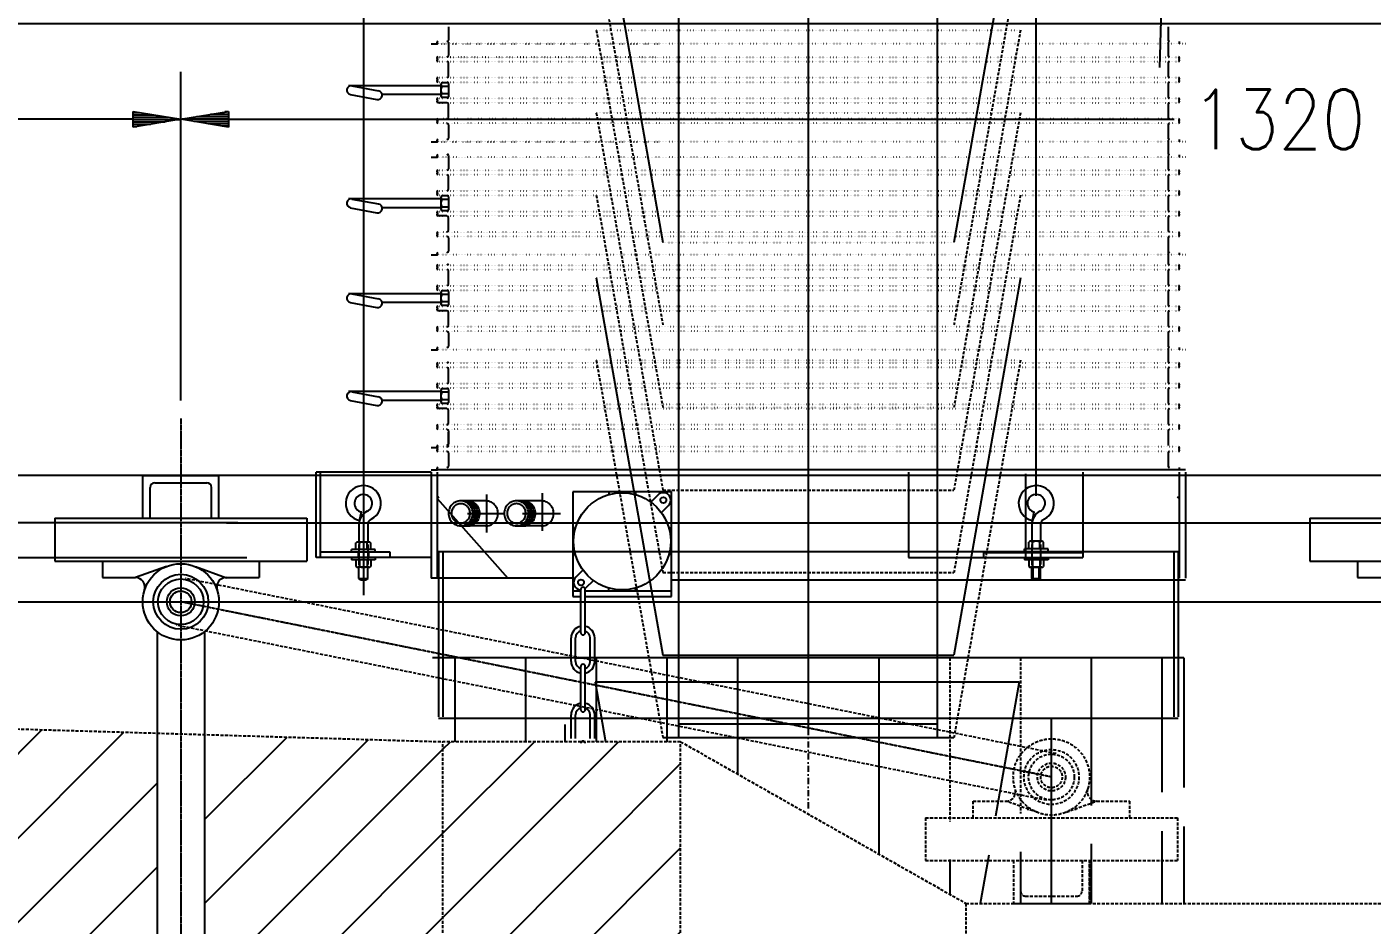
# Model space of a CAD drawing. Extents: x -326402 to 5111156, y -86404 to 1223589.
# Drawn here: x -51320 to -49905, y -33787 to -32842 of the extents above; entities that cross this region are included whole.
import ezdxf

# ---------------------------------------------------------------- set-up
doc = ezdxf.new("R2010")
doc.units = 0
doc.header["$LTSCALE"] = 0.5
doc.header["$MEASUREMENT"] = 0
doc.header["$PDMODE"] = 1
for name, pattern in [('ACAD_ISO07W100', [3, 0, -3]), ('CENTER', [2, 1.25, -0.25, 0.25, -0.25]), ('DASHDOT', [25.4, 12.7, -6.35, 0, -6.35]), ('HIDDEN', [9.525, 6.35, -3.175])]:
    doc.linetypes.add(name, pattern=pattern)
for name, color, linetype in [('27', 7, 'Continuous'), ('47', 7, 'Continuous'), ('52', 1, 'Continuous'), ('BCO', 4, 'Continuous')]:
    doc.layers.add(name, color=color, linetype=linetype)
doc.styles.add('ROMANS', font='ROMANS.shx', dxfattribs={"width": 0.85})
doc.dimstyles.new('dimescala 25', dxfattribs={"dimscale": 0, "dimtxt": 62.5, "dimasz": 50, "dimexe": 50, "dimexo": 1, "dimgap": 20, "dimtad": 0, "dimtih": 1, "dimtoh": 1, "dimdec": 0, "dimlfac": -1, "dimzin": 4, "dimdsep": 46, "dimtxsty": 'ROMANS', "dimblk": 'PRCLFILL', "dimcen": 0, "dimclrd": 1, "dimclre": 1, "dimclrt": 1, "dimadec": 4, "dimazin": 3, "dimtfac": 1, "dimtdec": 0, "dimtofl": 0, "dimtmove": 0, "dimatfit": 3, "dimldrblk": 'PRCLFILL', "dimfxl": 0, "dimtolj": 1, "dimtzin": 4, "dimarcsym": 0})
pattern_1 = [(45, (599723.583, -141279.92), (-44.194174, 44.194174), [])]

# ---------------------------------------------------------------- blocks, each defined once
blk = doc.blocks.new('VV')
at = {"layer": 'BCO', "color": 1, "linetype": 'CENTER'}
for p, q in [((-40, 59.7), (-40, -1246.8)), ((-62.5, 0), (-17.5, 0)), ((-163.5, -132.9), (143.8, -132.9)), ((-62.5, -1199.8), (-17.5, -1199.8))]:
    blk.add_line(p, q, dxfattribs=at)
at = {"layer": 'BCO', "color": 7, "linetype": 'Continuous'}
for p, q in [((-80, -45), (-80, 0)), ((0, -45), (0, 0)), ((-80, 0), (0, 0)), ((-72.3, -45), (-72.3, -12.7)), ((-67.3, -7.7), (-12.7, -7.7)), ((-62.5, 0), (-17.5, 0)), ((-7.7, -45), (-7.7, -12.7)), ((-172.5, -45), (92.5, -45)), ((-172.5, -45), (-172.5, -90)), ((92.5, -45), (92.5, -90)), ((-172.5, -90), (92.5, -90)), ((-122.5, -90), (-122.5, -107.5)), ((-55.1, -95.7), (-87.7, -107.5)), ((-24.5, -95.9), (8.2, -107.7)), ((42.5, -90), (42.5, -107.5)), ((-122.5, -107.5), (-87.7, -107.5)), ((7.7, -107.5), (42.5, -107.5)), ((-65, -164.3), (-65, -1035.5)), ((-15, -164.3), (-15, -1035.5)), ((-122.5, -1092.3), (-87.7, -1092.3)), ((-122.5, -1109.8), (-122.5, -1092.3)), ((-55.1, -1104.1), (-87.7, -1092.3)), ((-65, -1098.3), (-65, -1101.9)), ((-24.5, -1103.9), (8.2, -1092.1)), ((-15, -1098.3), (-15, -1101.9)), ((7.7, -1092.3), (42.5, -1092.3)), ((42.5, -1109.8), (42.5, -1092.3)), ((-172.5, -1109.8), (92.5, -1109.8)), ((-172.5, -1109.8), (-172.5, -1154.8)), ((92.5, -1109.8), (92.5, -1154.8)), ((-172.5, -1154.8), (92.5, -1154.8)), ((-80, -1154.8), (-80, -1199.8)), ((-72.3, -1154.8), (-72.3, -1187.1)), ((-7.7, -1154.8), (-7.7, -1187.1)), ((0, -1199.8), (0, -1154.8)), ((0, -1154.8), (0, -1199.8)), ((-80, -1199.8), (0, -1199.8)), ((-67.3, -1192.1), (-12.7, -1192.1)), ((-62.5, -1199.8), (-17.5, -1199.8))]:
    blk.add_line(p, q, dxfattribs=at)
for centre, radius in [((-40, -132.9), 40.1), ((-40, -132.9), 28.9), ((-40, -132.9), 24), ((-40, -132.9), 14.7), ((-40, -132.9), 11.3), ((-40, -1066.9), 40.1), ((-40, -1066.9), 28.9), ((-40, -1066.9), 24), ((-40, -1066.9), 14.7), ((-40, -1066.9), 11.3)]:
    blk.add_circle(centre, radius, dxfattribs=at)
for centre, radius, start, end in [((-67.3, -12.7), 5, 90, 180), ((-12.7, -12.7), 5, 0, 90), ((-87.7, -117.5), 10, 342.0983, 90), ((7.7, -117.5), 10, 90, 197.9017), ((-87.7, -1082.3), 10, 270, 17.9017), ((7.7, -1082.3), 10, 162.0983, 270), ((-67.3, -1187.1), 5, 180, 270), ((-12.8, -1187.1), 5, 270, 0)]:
    blk.add_arc(centre, radius, start, end, dxfattribs=at)
blk = doc.blocks.new('PRCLFILL')
at = {"ltscale": 20}
for p, q in [((-1, 0.167), (0, 0)), ((-1, -0.167), (-1, 0.167)), ((0, 0), (-1, -0.167))]:
    blk.add_line(p, q, dxfattribs=at)
at = {"color": 0, "ltscale": 20}
for p, q in [((-1, 0.146), (-0.873, 0.146)), ((-1, 0.096), (-0.573, 0.096)), ((-1, 0.046), (-0.273, 0.046)), ((-1, -0.004), (-0.027, -0.004)), ((-1, -0.054), (-0.327, -0.054)), ((-1, -0.104), (-0.627, -0.104)), ((-1, -0.154), (-0.927, -0.154))]:
    blk.add_line(p, q, dxfattribs=at)
blk = doc.blocks.new('*D50')
at = {"layer": 'BCO', "color": 1, "linetype": 'Continuous', "lineweight": -2}
for p, q in [((-53499.3, -33471.8), (-53499.3, -32788.8)), ((-47077.7, -33473), (-47077.7, -32788.8)), ((-53449.3, -32838.8), (-49669.2, -32838.8)), ((-47127.7, -32838.8), (-49444.5, -32838.8))]:
    blk.add_line(p, q, dxfattribs=at)
at = {"layer": 'Defpoints', "color": 0, "linetype": 'Continuous'}
for p in [(-53499.3, -32838.8), (-53499.3, -33472.8), (-47077.7, -33474)]:
    blk.add_point(p, dxfattribs=at)
at = {"layer": 'BCO', "color": 1, "linetype": 'Continuous', "lineweight": -2, "xscale": 50, "yscale": 50, "zscale": 50, "rotation": 180}
blk.add_blockref('PRCLFILL', (-53499.3, -32838.8), dxfattribs=at)
at = {"layer": 'BCO', "color": 1, "linetype": 'Continuous', "lineweight": -2, "xscale": 50, "yscale": 50, "zscale": 50}
blk.add_blockref('PRCLFILL', (-47077.7, -32838.8), dxfattribs=at)
at = {"layer": 'BCO', "color": 1, "linetype": 'Continuous', "insert": (-49556.8, -32838.8), "char_height": 62.5, "attachment_point": 5, "style": 'ROMANS'}
blk.add_mtext('\\A1;6422', dxfattribs=at)
blk = doc.blocks.new('*D52')
at = {"layer": 'BCO', "color": 1, "linetype": 'Continuous', "lineweight": -2}
for p, q in [((-51157.7, -33235.2), (-51157.7, -32889.6)), ((-49837.7, -33235.2), (-49837.7, -32889.6)), ((-51107.7, -32939.6), (-50112.9, -32939.6)), ((-49887.7, -32939.6), (-49893.3, -32939.6))]:
    blk.add_line(p, q, dxfattribs=at)
at = {"layer": 'Defpoints', "color": 0, "linetype": 'Continuous'}
for p in [(-51157.7, -32939.6), (-51157.7, -33236.2), (-49837.7, -33236.2)]:
    blk.add_point(p, dxfattribs=at)
at = {"layer": 'BCO', "color": 1, "linetype": 'Continuous', "lineweight": -2, "xscale": 50, "yscale": 50, "zscale": 50, "rotation": 180}
blk.add_blockref('PRCLFILL', (-51157.7, -32939.6), dxfattribs=at)
at = {"layer": 'BCO', "color": 1, "linetype": 'Continuous', "lineweight": -2, "xscale": 50, "yscale": 50, "zscale": 50}
blk.add_blockref('PRCLFILL', (-49837.7, -32939.6), dxfattribs=at)
at = {"layer": 'BCO', "color": 1, "linetype": 'Continuous', "insert": (-50003.1, -32939.6), "char_height": 62.5, "attachment_point": 5, "style": 'ROMANS'}
blk.add_mtext('\\A1;1320', dxfattribs=at)
blk = doc.blocks.new('*D53')
at = {"layer": 'BCO', "color": 1, "linetype": 'Continuous', "lineweight": -2}
for p, q in [((-51157.7, -32938.6), (-51157.7, -32889.6)), ((-53499.2, -32940.1), (-53499.2, -32989.6)), ((-53449.2, -32939.6), (-52434.5, -32939.6)), ((-51207.7, -32939.6), (-52222.5, -32939.6))]:
    blk.add_line(p, q, dxfattribs=at)
at = {"layer": 'Defpoints', "color": 0, "linetype": 'Continuous'}
for p in [(-53499.2, -32939.1), (-53499.2, -32939.6), (-51157.7, -32939.6)]:
    blk.add_point(p, dxfattribs=at)
at = {"layer": 'BCO', "color": 1, "linetype": 'Continuous', "lineweight": -2, "xscale": 50, "yscale": 50, "zscale": 50, "rotation": 180}
blk.add_blockref('PRCLFILL', (-53499.2, -32939.6), dxfattribs=at)
at = {"layer": 'BCO', "color": 1, "linetype": 'Continuous', "lineweight": -2, "xscale": 50, "yscale": 50, "zscale": 50}
blk.add_blockref('PRCLFILL', (-51157.7, -32939.6), dxfattribs=at)
at = {"layer": 'BCO', "color": 1, "linetype": 'Continuous', "insert": (-52328.5, -32939.6), "char_height": 62.5, "attachment_point": 5, "style": 'ROMANS'}
blk.add_mtext('\\A1;2341', dxfattribs=at)

msp = doc.modelspace()

# ---------------------------------------------------------------- hatches: boundary and pattern name
at = {"layer": 'BCO', "linetype": 'HIDDEN'}
h = msp.add_hatch(dxfattribs=at)
h.set_pattern_fill('ANSI31', color=8, scale=500, style=0)
h.set_pattern_definition(pattern_1)
h.paths.add_polyline_path([(-52867.8, -33534.3), (-52152.2, -34075.8), (-51182.7, -34104.9), (-51182.7, -33584.9)])
h = msp.add_hatch(dxfattribs=at)
h.set_pattern_fill('ANSI31', color=8, scale=500, style=0)
h.set_pattern_definition(pattern_1)
h.paths.add_polyline_path([(-50882, -33594), (-51132.7, -33586.4), (-51132.7, -34106.4), (-50882, -34114)])
h = msp.add_hatch(dxfattribs=at)
h.set_pattern_fill('ANSI31', color=8, scale=500, style=0)
h.set_pattern_definition(pattern_1)
h.paths.add_polyline_path([(-50632, -33594), (-50882, -33594), (-50882, -34114), (-50632, -34114)])

# ---------------------------------------------------------------- linework, layer by layer
at = {"layer": '27', "color": 8, "linetype": 'ACAD_ISO07W100'}
for p, q in [((-50497.7, -31260.3), (-50497.7, -33321.4)), ((-50720.7, -32845.9), (-50274.6, -32845.9)), ((-50720.7, -32932.7), (-50274.6, -32932.7)), ((-50650.7, -33069.1), (-50344.6, -33069.1)), ((-50720.7, -33106.3), (-50274.6, -33106.3)), ((-50887.1, -33114.5), (-50108.4, -33114.5)), ((-50720.7, -33193), (-50274.6, -33193)), ((-50650.7, -33242.6), (-50344.6, -33242.6))]:
    msp.add_line(p, q, dxfattribs=at)
at = {"layer": '27', "color": 8, "linetype": 'HIDDEN'}
for p, q in [((-50720.7, -32759.1), (-50650.7, -33155.8)), ((-50274.6, -32759.1), (-50344.6, -33155.8)), ((-50274.6, -32759.1), (-50344.6, -33155.8)), ((-50720.7, -32845.9), (-50650.7, -33242.6)), ((-50274.6, -32845.9), (-50344.6, -33242.6)), ((-50720.7, -32932.7), (-50650.7, -33329.4)), ((-50274.6, -32932.7), (-50344.6, -33329.4)), ((-50720.7, -33019.5), (-50650.7, -33416.2)), ((-50274.6, -33019.5), (-50344.6, -33416.2)), ((-50720.7, -33193), (-50650.7, -33589.7)), ((-50274.6, -33193), (-50344.6, -33589.7)), ((-50650.7, -33329.4), (-50344.6, -33329.4)), ((-50650.7, -33416.2), (-50344.6, -33416.2)), ((-50349, -33505.8), (-50349, -33677.7)), ((-50274.6, -33505.8), (-50274.6, -33669.4))]:
    msp.add_line(p, q, dxfattribs=at)
at = {"layer": '27', "color": 6, "linetype": 'CENTER'}
for p, q in [((-50497.7, -32948.2), (-50497.7, -33117.8)), ((-50497.7, -32948.2), (-50497.7, -33117.8)), ((-50497.7, -32954.6), (-50497.7, -33286.9)), ((-50497.7, -32993.9), (-50497.7, -33282.9))]:
    msp.add_line(p, q, dxfattribs=at)
at = {"layer": '27', "color": 6, "linetype": 'Continuous'}
for p, q in [((-50107.2, -33308.2), (-50887.1, -33308.2)), ((-50745.4, -33369.3), (-50742.7, -33369.3)), ((-50745.4, -33397.2), (-50742.7, -33397.2)), ((-50634.4, -33589.6), (-50361.7, -33589.6))]:
    msp.add_line(p, q, dxfattribs=at)
at = {"layer": '47', "color": 8, "linetype": 'Continuous'}
for p, q in [((-50497.7, -32403.3), (-50497.7, -33582.7)), ((-50258, -33335.5), (-50258, -32625.9)), ((-50720.7, -32672.4), (-50650.7, -33069.1)), ((-50274.6, -32672.4), (-50344.6, -33069.1)), ((-50127.9, -32885), (-50124.1, -32752.4)), ((-50965.7, -32788.7), (-50965.7, -33439.8)), ((-50876.2, -32842.4), (-50876.2, -32856.4)), ((-50119.3, -32842.4), (-50119.3, -32856.4)), ((-50894.4, -32860.3), (-50888.2, -32860.3)), ((-50876.2, -32858.6), (-50876.2, -32872.5)), ((-50119.3, -32858.6), (-50119.3, -32872.5)), ((-50107.2, -32860.3), (-50107.2, -32857.9)), ((-50876.2, -32894.2), (-50876.2, -32880.3)), ((-50119.3, -32880.3), (-50119.3, -32894.2)), ((-50884.2, -32904.3), (-50981.2, -32904.3)), ((-50977.7, -32904.4), (-50949.8, -32909.6)), ((-50884.2, -32903.1), (-50884.2, -32914.8)), ((-50876.5, -32901.2), (-50883.3, -32901.2)), ((-50876.2, -32905), (-50883.3, -32905)), ((-50876.2, -32902), (-50876.2, -32915.9)), ((-50119.3, -32902), (-50119.3, -32915.9)), ((-50979.4, -32913.5), (-50951.5, -32918.8)), ((-50884.2, -32913.6), (-50946, -32913.6)), ((-50877.8, -32922.1), (-50887.1, -32922.1)), ((-50876.2, -32912.8), (-50883.3, -32912.8)), ((-50876.5, -32916.7), (-50883.3, -32916.7)), ((-50876.2, -32937.6), (-50876.2, -32923.7)), ((-50119.3, -32923.7), (-50119.3, -32937.6)), ((-50876.2, -32945.4), (-50876.2, -32959.3)), ((-50119.3, -32945.4), (-50119.3, -32959.3)), ((-50894.4, -32963.2), (-50888.2, -32963.2)), ((-50119.3, -32961.4), (-50119.3, -32975.4)), ((-50107.2, -32963.2), (-50107.2, -32960.9)), ((-50876.2, -32977.6), (-50876.2, -32991.5)), ((-50119.3, -32977.6), (-50119.3, -32991.5)), ((-50107.2, -32979.3), (-50107.2, -32976.9)), ((-50894.4, -32979.3), (-50888.2, -32979.3)), ((-50876.2, -33013.2), (-50876.2, -32999.3)), ((-50119.3, -32999.3), (-50119.3, -33013.2)), ((-50876.5, -33020.1), (-50883.3, -33020.1)), ((-50876.2, -33021), (-50876.2, -33034.9)), ((-50119.3, -33021), (-50119.3, -33034.9)), ((-50884.2, -33023.3), (-50981.2, -33023.3)), ((-50979.4, -33032.5), (-50951.5, -33037.8)), ((-50977.7, -33023.4), (-50949.8, -33028.6)), ((-50884.2, -33032.6), (-50946, -33032.6)), ((-50884.2, -33022.1), (-50884.2, -33033.8)), ((-50876.2, -33024), (-50883.3, -33024)), ((-50876.2, -33031.8), (-50883.3, -33031.8)), ((-50877.8, -33041.1), (-50887.1, -33041.1)), ((-50876.5, -33035.7), (-50883.3, -33035.7)), ((-50876.2, -33056.6), (-50876.2, -33042.7)), ((-50119.3, -33042.7), (-50119.3, -33056.6)), ((-50876.2, -33064.3), (-50876.2, -33078.3)), ((-50119.3, -33064.3), (-50119.3, -33078.3)), ((-50119.3, -33077.3), (-50119.3, -33091.2)), ((-50894.4, -33082.2), (-50888.2, -33082.2)), ((-50107.2, -33082.2), (-50107.2, -33079.8)), ((-50876.2, -33112.9), (-50876.2, -33099)), ((-50119.3, -33099), (-50119.3, -33112.9)), ((-50876.5, -33119.8), (-50883.3, -33119.8)), ((-50884.2, -33123), (-50981.2, -33123)), ((-50979.4, -33132.2), (-50951.5, -33137.5)), ((-50977.7, -33123.1), (-50949.8, -33128.3)), ((-50884.2, -33132.3), (-50946, -33132.3)), ((-50884.2, -33121.8), (-50884.2, -33133.5)), ((-50876.2, -33123.7), (-50883.3, -33123.7)), ((-50876.2, -33131.5), (-50883.3, -33131.5)), ((-50876.2, -33120.7), (-50876.2, -33134.6)), ((-50119.3, -33120.7), (-50119.3, -33134.6)), ((-50877.8, -33140.8), (-50887.1, -33140.8)), ((-50876.5, -33135.4), (-50883.3, -33135.4)), ((-50876.2, -33156.3), (-50876.2, -33142.4)), ((-50119.3, -33142.4), (-50119.3, -33156.3)), ((-50876.2, -33164), (-50876.2, -33178)), ((-50119.3, -33164), (-50119.3, -33178)), ((-50894.4, -33181.9), (-50888.2, -33181.9)), ((-50119.3, -33180.2), (-50119.3, -33194.1)), ((-50107.2, -33181.9), (-50107.2, -33179.5)), ((-50876.2, -33215.8), (-50876.2, -33201.9)), ((-50119.3, -33201.9), (-50119.3, -33215.8)), ((-50884.2, -33225.9), (-50981.2, -33225.9)), ((-50977.7, -33226), (-50949.8, -33231.3)), ((-50884.2, -33224.7), (-50884.2, -33236.4)), ((-50876.5, -33222.8), (-50883.3, -33222.8)), ((-50876.2, -33226.6), (-50883.3, -33226.6)), ((-50876.2, -33223.6), (-50876.2, -33237.5)), ((-50119.3, -33223.6), (-50119.3, -33237.5)), ((-50979.4, -33235.1), (-50951.5, -33240.4)), ((-50884.2, -33235.2), (-50946, -33235.2)), ((-50877.8, -33243.7), (-50887.1, -33243.7)), ((-50876.2, -33234.5), (-50883.3, -33234.5)), ((-50876.5, -33238.3), (-50883.3, -33238.3)), ((-50876.2, -33259.2), (-50876.2, -33245.3)), ((-50119.3, -33245.3), (-50119.3, -33259.2)), ((-50876.2, -33267), (-50876.2, -33280.9)), ((-50876.2, -33282.5), (-50876.2, -33268.6)), ((-50119.3, -33267), (-50119.3, -33280.9)), ((-50119.3, -33268.6), (-50119.3, -33282.5)), ((-50894.4, -33284.8), (-50888.2, -33284.8)), ((-50876.2, -33290.3), (-50876.2, -33304.2)), ((-50119.3, -33290.3), (-50119.3, -33304.2)), ((-50894.4, -33310.5), (-51015.3, -33310.5)), ((-51015.3, -33400.4), (-51015.3, -33310.5)), ((-51010.7, -33400.4), (-51010.7, -33310.5)), ((-50894.4, -33308.1), (-50888.2, -33308.1)), ((-50894.4, -33310.5), (-50894.4, -33422.1)), ((-50888.2, -33310.5), (-50888.2, -33422.1)), ((-50101.1, -33308.1), (-50887.1, -33308.1)), ((-50392.4, -33310.5), (-50392.4, -33400.4)), ((-50269.3, -33312.5), (-50269.3, -33402.4)), ((-50209, -33310.5), (-50209, -33400.4)), ((-50107.2, -33308.1), (-50107.2, -33305.8)), ((-50107.2, -33422.1), (-50107.2, -33310.5)), ((-50101.1, -33310.5), (-50101.1, -33422.1)), ((-50777.8, -33332.5), (-50777.8, -33372.3)), ((-50641.6, -33331.3), (-50745.4, -33331.3)), ((-50745.4, -33331.3), (-50745.4, -33441.4)), ((-50707.4, -33331.3), (-50707.4, -33334.1)), ((-50679.5, -33331.3), (-50679.5, -33334.1)), ((-50641.6, -33441.4), (-50641.6, -33331.3)), ((-50888.2, -33338.4), (-50886, -33336.4)), ((-50888.2, -33338.4), (-50813.8, -33422.1)), ((-50836.3, -33340.8), (-50863.8, -33340.8)), ((-50836.3, -33334), (-50836.3, -33373.9)), ((-50777.8, -33340.8), (-50805.3, -33340.8)), ((-50655.7, -33334.5), (-50663.2, -33342)), ((-50644.7, -33345.5), (-50652.3, -33353)), ((-50107.2, -33338.4), (-50109.5, -33336.5)), ((-50969.8, -33361.4), (-50967.8, -33352.4)), ((-50856.3, -33353.9), (-50816.4, -33353.9)), ((-50798.2, -33353.9), (-50758.3, -33353.9)), ((-50262.1, -33361.4), (-50260.1, -33352.4)), ((-51097.6, -33364), (-57072.2, -33364)), ((-51109.7, -33364), (-47640.3, -33364)), ((-50970.4, -33365.6), (-50970.4, -33384.1)), ((-50961.1, -33365.6), (-50961.1, -33384.1)), ((-50836.3, -33367.1), (-50863.8, -33367.1)), ((-50777.8, -33367.1), (-50805.3, -33367.1)), ((-50641.6, -33369.3), (-50644.3, -33369.3)), ((-50262.7, -33365.6), (-50262.7, -33383.3)), ((-50253.4, -33365.6), (-50253.4, -33383.3)), ((-50973.5, -33392), (-50973.5, -33384.9)), ((-50959.9, -33384.1), (-50971.6, -33384.1)), ((-50970.4, -33386.7), (-50970.4, -33408.4)), ((-50969.6, -33392), (-50969.6, -33384.9)), ((-50961.8, -33392), (-50961.8, -33384.9)), ((-50961.1, -33386.7), (-50961.1, -33407.8)), ((-50957.9, -33392), (-50957.9, -33384.9)), ((-50894.4, -33377.2), (-50894.4, -33409.7)), ((-50888.2, -33377.2), (-50888.2, -33409.7)), ((-50265.8, -33391.2), (-50265.8, -33384.1)), ((-50252.2, -33383.3), (-50263.9, -33383.3)), ((-50262.7, -33386.7), (-50262.7, -33408.4)), ((-50261.9, -33391.2), (-50261.9, -33384.1)), ((-50254.1, -33391.2), (-50254.1, -33384.1)), ((-50253.4, -33386.7), (-50253.4, -33407.8)), ((-50250.2, -33391.2), (-50250.2, -33384.1)), ((-57075.3, -33400.3), (-51088.3, -33400.3)), ((-50894.4, -33400.4), (-51015.3, -33400.4)), ((-51010.7, -33394.2), (-50937.8, -33394.2)), ((-50953.3, -33392), (-50978.1, -33392)), ((-50978.1, -33394.2), (-50978.1, -33392)), ((-50978.1, -33400.4), (-50978.1, -33402.7)), ((-50953.3, -33402.7), (-50978.1, -33402.7)), ((-50973.5, -33402.7), (-50973.5, -33409.7)), ((-50971.1, -33394.2), (-50971.1, -33400.4)), ((-50969.6, -33402.7), (-50969.6, -33409.7)), ((-50961.8, -33402.7), (-50961.8, -33409.7)), ((-50960.3, -33394.2), (-50960.3, -33400.4)), ((-50957.9, -33402.7), (-50957.9, -33409.7)), ((-50953.3, -33394.2), (-50953.3, -33392)), ((-50953.3, -33400.4), (-50953.3, -33402.7)), ((-50937.8, -33394.2), (-50937.8, -33400.4)), ((-50108.8, -33394.2), (-50886.7, -33394.2)), ((-50886.7, -33394.2), (-50886.7, -33567.8)), ((-50882, -33394.2), (-50882, -33567.8)), ((-50641.6, -33397.2), (-50644.3, -33397.2)), ((-50392.4, -33400.4), (-50209, -33400.4)), ((-50313.3, -33393.4), (-50313.3, -33400.4)), ((-50209, -33395.4), (-50313.3, -33395.4)), ((-50245.6, -33391.2), (-50270.4, -33391.2)), ((-50270.4, -33393.4), (-50270.4, -33391.2)), ((-50270.4, -33400.4), (-50270.4, -33402.7)), ((-50245.6, -33402.7), (-50270.4, -33402.7)), ((-50265.8, -33402.7), (-50265.8, -33409.7)), ((-50261.9, -33402.7), (-50261.9, -33409.7)), ((-50254.1, -33402.7), (-50254.1, -33409.7)), ((-50250.2, -33402.7), (-50250.2, -33409.7)), ((-50245.6, -33393.4), (-50245.6, -33391.2)), ((-50245.6, -33400.4), (-50245.6, -33402.7)), ((-50113.4, -33394.2), (-50113.4, -33567.8)), ((-50108.8, -33394.2), (-50108.8, -33567.8)), ((-50959.9, -33410.6), (-50971.6, -33410.6)), ((-50970.4, -33422.3), (-50970.4, -33410.6)), ((-50961.1, -33422.3), (-50961.1, -33410.6)), ((-50742.2, -33421.1), (-50734.7, -33413.5)), ((-50252.2, -33410.6), (-50263.9, -33410.6)), ((-50262.7, -33422.3), (-50262.7, -33410.6)), ((-50261.1, -33423.9), (-50261.1, -33410.6)), ((-50254.9, -33423.9), (-50254.9, -33410.6)), ((-50253.4, -33422.3), (-50253.4, -33410.6)), ((-50970.4, -33422.3), (-50961.1, -33422.3)), ((-50968.8, -33423.9), (-50970.4, -33422.3)), ((-50968.8, -33423.9), (-50962.6, -33423.9)), ((-50961.1, -33422.3), (-50962.6, -33423.9)), ((-50745.4, -33422.1), (-50894.4, -33422.1)), ((-50731.3, -33432), (-50723.7, -33424.5)), ((-50262.7, -33422.3), (-50253.4, -33422.3)), ((-50261.1, -33423.9), (-50262.7, -33422.3)), ((-50261.1, -33423.9), (-50254.9, -33423.9)), ((-50253.4, -33422.3), (-50254.9, -33423.9)), ((-50745.4, -33435.2), (-50737, -33435.2)), ((-50745.4, -33441.4), (-50737, -33441.4)), ((-50737, -33479.4), (-50737, -33433.9)), ((-50732.3, -33479.4), (-50732.3, -33433.9)), ((-50732.3, -33435.2), (-50641.6, -33435.2)), ((-50732.3, -33441.4), (-50641.6, -33441.4)), ((-50707.4, -33435.2), (-50707.4, -33432.5)), ((-50679.5, -33435.2), (-50679.5, -33432.5)), ((-57884.8, -33447), (-48017.2, -33447)), ((-50747.2, -33509.7), (-50747.2, -33484.9)), ((-50742.6, -33509.7), (-50742.6, -33484.9)), ((-50727.1, -33509.7), (-50727.1, -33484.9)), ((-50722.4, -33509.7), (-50722.4, -33484.9)), ((-50869.6, -33505.8), (-50869.6, -33594)), ((-50795.3, -33505.8), (-50795.3, -33594)), ((-50742.6, -33505.8), (-50727.1, -33505.8)), ((-50737, -33560.3), (-50737, -33514.8)), ((-50732.3, -33560.3), (-50732.3, -33514.8)), ((-50720.9, -33505.8), (-50720.9, -33594)), ((-50646.5, -33505.8), (-50646.5, -33594)), ((-50572.1, -33505.8), (-50572.1, -33627.9)), ((-50423.4, -33505.8), (-50423.4, -33712.2)), ((-50200.2, -33505.8), (-50200.2, -33661.2)), ((-50125.8, -33505.8), (-50125.8, -33647.1)), ((-50102.6, -33505.8), (-50102.6, -33642.3)), ((-50721.9, -33531.2), (-50275.8, -33531.2)), ((-50721.9, -33531.2), (-50710.9, -33594)), ((-50275.8, -33531.2), (-50300.7, -33672.3)), ((-50108.8, -33569.7), (-50886.7, -33569.7)), ((-50747.2, -33590.6), (-50747.2, -33565.8)), ((-50742.6, -33590.6), (-50742.6, -33565.8)), ((-50727.1, -33590.6), (-50727.1, -33565.8)), ((-50722.4, -33590.6), (-50722.4, -33565.8)), ((-50753.4, -33594), (-50753.4, -33575.8)), ((-50102.6, -33683.1), (-50102.6, -33764)), ((-50125.8, -33687.9), (-50125.8, -33764)), ((-50308, -33713.4), (-50316.9, -33764)), ((-50274.6, -33709.7), (-50274.6, -33764)), ((-50200.2, -33701.4), (-50200.2, -33764)), ((-50349, -33717.9), (-50349, -33754.4))]:
    msp.add_line(p, q, dxfattribs=at)
at = {"layer": '47', "color": 8, "linetype": 'ACAD_ISO07W100'}
for p, q in [((-50888.2, -32860.3), (-50652.2, -32860.3)), ((-50101.1, -32860.3), (-50887.1, -32860.3)), ((-50887.1, -32874.1), (-50108.4, -32874.1)), ((-50654.6, -32874.1), (-50887.1, -32874.1)), ((-50887.1, -32878.7), (-50108.4, -32878.7)), ((-50887.1, -32895.8), (-50108.4, -32895.8)), ((-50887.1, -32900.4), (-50108.4, -32900.4)), ((-50887.1, -32917.5), (-50108.4, -32917.5)), ((-50887.1, -32922.1), (-50108.4, -32922.1)), ((-50108.4, -32939.2), (-50887.1, -32939.2)), ((-50108.4, -32943.8), (-50887.1, -32943.8)), ((-50888.2, -32963.2), (-50652.2, -32963.2)), ((-50101.1, -32963.2), (-50887.1, -32963.2)), ((-50101.1, -32979.3), (-50887.1, -32979.3)), ((-50887.1, -32993.1), (-50108.4, -32993.1)), ((-50887.1, -32997.7), (-50108.4, -32997.7)), ((-50887.1, -33014.8), (-50108.4, -33014.8)), ((-50887.1, -33019.4), (-50108.4, -33019.4)), ((-50887.1, -33036.5), (-50108.4, -33036.5)), ((-50887.1, -33041.1), (-50108.4, -33041.1)), ((-50108.4, -33058.2), (-50887.1, -33058.2)), ((-50108.4, -33062.8), (-50887.1, -33062.8)), ((-50101.1, -33082.2), (-50887.1, -33082.2)), ((-50887.1, -33092.8), (-50108.4, -33092.8)), ((-50887.1, -33097.4), (-50108.4, -33097.4)), ((-50887.1, -33119.1), (-50108.4, -33119.1)), ((-50887.1, -33136.2), (-50108.4, -33136.2)), ((-50887.1, -33140.8), (-50108.4, -33140.8)), ((-50108.4, -33157.8), (-50887.1, -33157.8)), ((-50108.4, -33162.5), (-50887.1, -33162.5)), ((-50101.1, -33181.9), (-50887.1, -33181.9)), ((-50887.1, -33195.7), (-50108.4, -33195.7)), ((-50887.1, -33200.3), (-50108.4, -33200.3)), ((-50887.1, -33217.4), (-50108.4, -33217.4)), ((-50887.1, -33222), (-50108.4, -33222)), ((-50887.1, -33239.1), (-50108.4, -33239.1)), ((-50887.1, -33243.7), (-50108.4, -33243.7)), ((-50108.4, -33260.8), (-50887.1, -33260.8)), ((-50108.4, -33265.4), (-50887.1, -33265.4)), ((-50108.4, -33284.1), (-50887.1, -33284.1)), ((-50108.4, -33288.7), (-50887.1, -33288.7))]:
    msp.add_line(p, q, dxfattribs=at)
at = {"layer": '47', "color": 7, "linetype": 'Continuous'}
msp.add_line((-46758.2, -33314), (-57884.8, -33314), dxfattribs=at)
at = {"layer": '47', "color": 8, "linetype": 'Continuous'}
for points in [[(-50863.4, -33367.1, 0.050795), (-50860.9, -33366.8, 0.05053), (-50858.5, -33366.1, 0.050046), (-50856.3, -33364.9, 0.049427), (-50854.4, -33363.2, 0.048775), (-50852.8, -33361.2, 0.048187), (-50851.6, -33359, 0.047746), (-50850.9, -33356.5, 0.047511), (-50850.6, -33353.9, 0.047511), (-50850.9, -33351.4, 0.047746), (-50851.6, -33348.9, 0.048187), (-50852.8, -33346.6, 0.048775), (-50854.4, -33344.6, 0.049427), (-50856.3, -33343, 0.050046), (-50858.5, -33341.8, 0.05053), (-50860.9, -33341, 0.050795), (-50863.4, -33340.8, 0.050795), (-50865.9, -33341, 0.05053), (-50868.2, -33341.8, 0.050046), (-50870.4, -33343, 0.049427), (-50872.4, -33344.6, 0.048775), (-50874, -33346.6, 0.048187), (-50875.1, -33348.9, 0.047746), (-50875.9, -33351.4, 0.047511), (-50876.1, -33353.9, 0.047511), (-50875.9, -33356.5, 0.047746), (-50875.1, -33359, 0.048187), (-50874, -33361.2, 0.048775), (-50872.4, -33363.2, 0.049427), (-50870.4, -33364.9, 0.050046), (-50868.2, -33366.1, 0.05053), (-50865.9, -33366.8, 0.050795)], [(-50804.8, -33367.1, 0.050795), (-50802.3, -33366.8, 0.05053), (-50799.9, -33366.1, 0.050046), (-50797.7, -33364.9, 0.049427), (-50795.8, -33363.2, 0.048775), (-50794.2, -33361.2, 0.048187), (-50793.1, -33359, 0.047746), (-50792.3, -33356.5, 0.047511), (-50792.1, -33353.9, 0.047511), (-50792.3, -33351.4, 0.047746), (-50793.1, -33348.9, 0.048187), (-50794.2, -33346.6, 0.048775), (-50795.8, -33344.6, 0.049427), (-50797.7, -33343, 0.050046), (-50799.9, -33341.8, 0.05053), (-50802.3, -33341, 0.050795), (-50804.8, -33340.8, 0.050795), (-50807.3, -33341, 0.05053), (-50809.7, -33341.8, 0.050046), (-50811.9, -33343, 0.049427), (-50813.8, -33344.6, 0.048775), (-50815.4, -33346.6, 0.048187), (-50816.6, -33348.9, 0.047746), (-50817.3, -33351.4, 0.047511), (-50817.5, -33353.9, 0.047511), (-50817.3, -33356.5, 0.047746), (-50816.6, -33359, 0.048187), (-50815.4, -33361.2, 0.048775), (-50813.8, -33363.2, 0.049427), (-50811.9, -33364.9, 0.050046), (-50809.7, -33366.1, 0.05053), (-50807.3, -33366.8, 0.050795)], [(-50804.7, -33364.1, 0.050795), (-50802.8, -33363.9, 0.05053), (-50800.9, -33363.4, 0.050046), (-50799.2, -33362.4, 0.049427), (-50797.7, -33361.1, 0.048775), (-50796.5, -33359.6, 0.048187), (-50795.6, -33357.8, 0.047746), (-50795, -33355.9, 0.047511), (-50794.9, -33353.9, 0.047511), (-50795, -33351.9, 0.047746), (-50795.6, -33350, 0.048187), (-50796.5, -33348.3, 0.048775), (-50797.7, -33346.7, 0.049427), (-50799.2, -33345.5, 0.050046), (-50800.9, -33344.5, 0.05053), (-50802.8, -33343.9, 0.050795), (-50804.7, -33343.7, 0.050795), (-50806.6, -33343.9, 0.05053), (-50808.5, -33344.5, 0.050046), (-50810.2, -33345.5, 0.049427), (-50811.7, -33346.7, 0.048775), (-50812.9, -33348.3, 0.048187), (-50813.8, -33350, 0.047746), (-50814.4, -33351.9, 0.047511), (-50814.6, -33353.9, 0.047511), (-50814.4, -33355.9, 0.047746), (-50813.8, -33357.8, 0.048187), (-50812.9, -33359.6, 0.048775), (-50811.7, -33361.1, 0.049427), (-50810.2, -33362.4, 0.050046), (-50808.5, -33363.4, 0.05053), (-50806.6, -33363.9, 0.050795)]]:
    msp.add_lwpolyline(points, format="xyb", close=True, dxfattribs=at)
for points in [[(-50862, -33367.1, 0.051987), (-50859.4, -33366.9, 0.051752), (-50857, -33366.2, 0.051273), (-50854.7, -33365, 0.050637), (-50852.7, -33363.4, 0.049953), (-50851, -33361.4, 0.04933), (-50849.8, -33359.1, 0.048861), (-50849, -33356.6, 0.048609), (-50848.8, -33353.9, 0.048609), (-50849, -33351.3, 0.048861), (-50849.8, -33348.8, 0.04933), (-50851, -33346.5, 0.049953), (-50852.7, -33344.5, 0.050637), (-50854.7, -33342.8, 0.051273), (-50857, -33341.6, 0.051752), (-50859.4, -33340.9, 0.051987), (-50862, -33340.8, 0.051987)], [(-50860.1, -33367.1, 0.051987), (-50857.6, -33366.9, 0.051752), (-50855.1, -33366.2, 0.051273), (-50852.8, -33365, 0.050637), (-50850.8, -33363.4, 0.049953), (-50849.2, -33361.4, 0.04933), (-50847.9, -33359.1, 0.048861), (-50847.2, -33356.6, 0.048609), (-50846.9, -33353.9, 0.048609), (-50847.2, -33351.3, 0.048861), (-50847.9, -33348.8, 0.04933), (-50849.2, -33346.5, 0.049953), (-50850.8, -33344.5, 0.050637), (-50852.8, -33342.8, 0.051273), (-50855.1, -33341.6, 0.051752), (-50857.6, -33340.9, 0.051987), (-50860.1, -33340.8, 0.051987)], [(-50858.2, -33367.1, 0.051987), (-50855.7, -33366.9, 0.051752), (-50853.2, -33366.2, 0.051273), (-50850.9, -33365, 0.050637), (-50848.9, -33363.4, 0.049953), (-50847.3, -33361.4, 0.04933), (-50846.1, -33359.1, 0.048861), (-50845.3, -33356.6, 0.048609), (-50845, -33353.9, 0.048609), (-50845.3, -33351.3, 0.048861), (-50846.1, -33348.8, 0.04933), (-50847.3, -33346.5, 0.049953), (-50848.9, -33344.5, 0.050637), (-50850.9, -33342.8, 0.051273), (-50853.2, -33341.6, 0.051752), (-50855.7, -33340.9, 0.051987), (-50858.2, -33340.8, 0.051987)], [(-50856.4, -33367.1, 0.051987), (-50853.8, -33366.9, 0.051752), (-50851.4, -33366.2, 0.051273), (-50849.1, -33365, 0.050637), (-50847.1, -33363.4, 0.049953), (-50845.4, -33361.4, 0.04933), (-50844.2, -33359.1, 0.048861), (-50843.4, -33356.6, 0.048609), (-50843.2, -33353.9, 0.048609), (-50843.4, -33351.3, 0.048861), (-50844.2, -33348.8, 0.04933), (-50845.4, -33346.5, 0.049953), (-50847.1, -33344.5, 0.050637), (-50849.1, -33342.8, 0.051273), (-50851.4, -33341.6, 0.051752), (-50853.8, -33340.9, 0.051987), (-50856.4, -33340.8, 0.051987)], [(-50837.3, -33367.1, 0.051987), (-50834.7, -33366.9, 0.051752), (-50832.2, -33366.2, 0.051273), (-50830, -33365, 0.050637), (-50828, -33363.4, 0.049953), (-50826.3, -33361.4, 0.04933), (-50825.1, -33359.1, 0.048861), (-50824.3, -33356.6, 0.048609), (-50824.1, -33353.9, 0.048609), (-50824.3, -33351.3, 0.048861), (-50825.1, -33348.8, 0.04933), (-50826.3, -33346.5, 0.049953), (-50828, -33344.5, 0.050637), (-50830, -33342.8, 0.051273), (-50832.2, -33341.6, 0.051752), (-50834.7, -33340.9, 0.051987), (-50837.3, -33340.8, 0.051987)], [(-50803.4, -33367.1, 0.051987), (-50800.9, -33366.9, 0.051752), (-50798.4, -33366.2, 0.051273), (-50796.1, -33365, 0.050637), (-50794.1, -33363.4, 0.049953), (-50792.5, -33361.4, 0.04933), (-50791.2, -33359.1, 0.048861), (-50790.5, -33356.6, 0.048609), (-50790.2, -33353.9, 0.048609), (-50790.5, -33351.3, 0.048861), (-50791.2, -33348.8, 0.04933), (-50792.5, -33346.5, 0.049953), (-50794.1, -33344.5, 0.050637), (-50796.1, -33342.8, 0.051273), (-50798.4, -33341.6, 0.051752), (-50800.9, -33340.9, 0.051987), (-50803.4, -33340.8, 0.051987)], [(-50801.5, -33367.1, 0.051987), (-50799, -33366.9, 0.051752), (-50796.5, -33366.2, 0.051273), (-50794.3, -33365, 0.050637), (-50792.2, -33363.4, 0.049953), (-50790.6, -33361.4, 0.04933), (-50789.4, -33359.1, 0.048861), (-50788.6, -33356.6, 0.048609), (-50788.4, -33353.9, 0.048609), (-50788.6, -33351.3, 0.048861), (-50789.4, -33348.8, 0.04933), (-50790.6, -33346.5, 0.049953), (-50792.2, -33344.5, 0.050637), (-50794.3, -33342.8, 0.051273), (-50796.5, -33341.6, 0.051752), (-50799, -33340.9, 0.051987), (-50801.5, -33340.8, 0.051987)], [(-50799.7, -33367.1, 0.051987), (-50797.1, -33366.9, 0.051752), (-50794.7, -33366.2, 0.051273), (-50792.4, -33365, 0.050637), (-50790.4, -33363.4, 0.049953), (-50788.7, -33361.4, 0.04933), (-50787.5, -33359.1, 0.048861), (-50786.7, -33356.6, 0.048609), (-50786.5, -33353.9, 0.048609), (-50786.7, -33351.3, 0.048861), (-50787.5, -33348.8, 0.04933), (-50788.7, -33346.5, 0.049953), (-50790.4, -33344.5, 0.050637), (-50792.4, -33342.8, 0.051273), (-50794.7, -33341.6, 0.051752), (-50797.1, -33340.9, 0.051987), (-50799.7, -33340.8, 0.051987)], [(-50797.8, -33367.1, 0.051987), (-50795.3, -33366.9, 0.051752), (-50792.8, -33366.2, 0.051273), (-50790.5, -33365, 0.050637), (-50788.5, -33363.4, 0.049953), (-50786.9, -33361.4, 0.04933), (-50785.6, -33359.1, 0.048861), (-50784.9, -33356.6, 0.048609), (-50784.6, -33353.9, 0.048609), (-50784.9, -33351.3, 0.048861), (-50785.6, -33348.8, 0.04933), (-50786.9, -33346.5, 0.049953), (-50788.5, -33344.5, 0.050637), (-50790.5, -33342.8, 0.051273), (-50792.8, -33341.6, 0.051752), (-50795.3, -33340.9, 0.051987), (-50797.8, -33340.8, 0.051987)], [(-50778.7, -33367.1, 0.051987), (-50776.2, -33366.9, 0.051752), (-50773.7, -33366.2, 0.051273), (-50771.4, -33365, 0.050637), (-50769.4, -33363.4, 0.049953), (-50767.8, -33361.4, 0.04933), (-50766.5, -33359.1, 0.048861), (-50765.8, -33356.6, 0.048609), (-50765.5, -33353.9, 0.048609), (-50765.8, -33351.3, 0.048861), (-50766.5, -33348.8, 0.04933), (-50767.8, -33346.5, 0.049953), (-50769.4, -33344.5, 0.050637), (-50771.4, -33342.8, 0.051273), (-50773.7, -33341.6, 0.051752), (-50776.2, -33340.9, 0.051987), (-50778.7, -33340.8, 0.051987)]]:
    msp.add_lwpolyline(points, format="xyb", dxfattribs=at)
for centre, radius in [((-50693.5, -33383.3), 51.1), ((-50650.2, -33340), 3.1), ((-50736.8, -33426.5), 3.1)]:
    msp.add_circle(centre, radius, dxfattribs=at)
for centre, radius, start, end in [((-50887.1, -32859.1), 1.16, 90, 270), ((-50877.8, -32856.4), 1.55, 270, 0), ((-50117.7, -32856.4), 1.55, 180, 270), ((-50887.1, -32875.2), 1.16, 90, 270), ((-50887.1, -32875.2), 1.16, 90, 270), ((-50887.1, -32877.6), 1.16, 90, 270), ((-50877.8, -32872.5), 1.55, 270, 0), ((-50877.8, -32880.3), 1.55, 0, 90), ((-50117.7, -32872.5), 1.55, 180, 270), ((-50117.7, -32880.3), 1.55, 90, 180), ((-50108.4, -32875.2), 1.16, 270, 90), ((-50108.4, -32877.6), 1.16, 270, 90), ((-50978.5, -32908.9), 4.65, 79.2882, 259.2882), ((-50887.1, -32896.9), 1.16, 90, 270), ((-50887.1, -32899.3), 1.16, 90, 270), ((-50881.5, -32903.1), 2.61, 131.9816, 228.0184), ((-50874.9, -32908.9), 9.26, 155.0583, 204.9417), ((-50877.8, -32894.2), 1.55, 270, 0), ((-50877.8, -32894.2), 1.55, 270, 0), ((-50877.8, -32902), 1.55, 0, 90), ((-50117.7, -32894.2), 1.55, 180, 270), ((-50117.7, -32902), 1.55, 90, 180), ((-50108.4, -32896.9), 1.16, 270, 90), ((-50108.4, -32899.3), 1.16, 270, 90), ((-50950.6, -32914.2), 4.65, 259.2882, 79.2882), ((-50887.1, -32918.6), 1.16, 90, 270), ((-50887.1, -32920.9), 1.16, 90, 270), ((-50881.5, -32914.8), 2.61, 131.9816, 228.0184), ((-50877.8, -32915.9), 1.55, 270, 0), ((-50877.8, -32923.7), 1.55, 0, 90), ((-50117.7, -32915.9), 1.55, 180, 270), ((-50117.7, -32923.7), 1.55, 90, 180), ((-50108.4, -32918.6), 1.16, 270, 90), ((-50108.4, -32920.9), 1.16, 270, 90), ((-50887.1, -32940.3), 1.16, 90, 270), ((-50887.1, -32942.6), 1.16, 90, 270), ((-50877.8, -32937.6), 1.55, 270, 0), ((-50877.8, -32945.4), 1.55, 0, 90), ((-50117.7, -32937.6), 1.55, 180, 270), ((-50117.7, -32945.4), 1.55, 90, 180), ((-50108.4, -32940.3), 1.16, 270, 90), ((-50108.4, -32942.6), 1.16, 270, 90), ((-50887.1, -32962), 1.16, 90, 270), ((-50877.8, -32959.3), 1.55, 270, 0), ((-50117.7, -32959.3), 1.55, 180, 270), ((-50887.1, -32978.1), 1.16, 90, 270), ((-50877.8, -32975.4), 1.55, 270, 0), ((-50117.7, -32975.4), 1.55, 180, 270), ((-50887.1, -32994.2), 1.16, 90, 270), ((-50887.1, -32994.2), 1.16, 90, 270), ((-50877.8, -32991.5), 1.55, 270, 0), ((-50117.7, -32991.5), 1.55, 180, 270), ((-50108.4, -32994.2), 1.16, 270, 90), ((-50887.1, -32996.6), 1.16, 90, 270), ((-50877.8, -32999.3), 1.55, 0, 90), ((-50117.7, -32999.3), 1.55, 90, 180), ((-50108.4, -32996.6), 1.16, 270, 90), ((-50887.1, -33015.9), 1.16, 90, 270), ((-50887.1, -33018.2), 1.16, 90, 270), ((-50881.5, -33022.1), 2.61, 131.9816, 228.0184), ((-50877.8, -33013.2), 1.55, 270, 0), ((-50877.8, -33013.2), 1.55, 270, 0), ((-50877.8, -33021), 1.55, 0, 90), ((-50117.7, -33013.2), 1.55, 180, 270), ((-50117.7, -33021), 1.55, 90, 180), ((-50108.4, -33015.9), 1.16, 270, 90), ((-50108.4, -33018.2), 1.16, 270, 90), ((-50978.5, -33027.9), 4.65, 79.2882, 259.2882), ((-50950.6, -33033.2), 4.65, 259.2882, 79.2882), ((-50874.9, -33027.9), 9.26, 155.0583, 204.9417), ((-50881.5, -33033.8), 2.61, 131.9816, 228.0184), ((-50877.8, -33034.9), 1.55, 270, 0), ((-50117.7, -33034.9), 1.55, 180, 270), ((-50887.1, -33037.6), 1.16, 90, 270), ((-50887.1, -33039.9), 1.16, 90, 270), ((-50877.8, -33042.7), 1.55, 0, 90), ((-50117.7, -33042.7), 1.55, 90, 180), ((-50108.4, -33037.6), 1.16, 270, 90), ((-50108.4, -33039.9), 1.16, 270, 90), ((-50887.1, -33059.3), 1.16, 90, 270), ((-50887.1, -33061.6), 1.16, 90, 270), ((-50877.8, -33056.6), 1.55, 270, 0), ((-50877.8, -33064.3), 1.55, 0, 90), ((-50117.7, -33056.6), 1.55, 180, 270), ((-50117.7, -33064.3), 1.55, 90, 180), ((-50108.4, -33059.3), 1.16, 270, 90), ((-50108.4, -33061.6), 1.16, 270, 90), ((-50887.1, -33081), 1.16, 90, 270), ((-50877.8, -33078.3), 1.55, 270, 0), ((-50877.8, -33091.2), 1.55, 270, 0), ((-50117.7, -33078.3), 1.55, 180, 270), ((-50117.7, -33091.2), 1.55, 180, 270), ((-50887.1, -33093.9), 1.16, 90, 270), ((-50887.1, -33093.9), 1.16, 90, 270), ((-50887.1, -33096.3), 1.16, 90, 270), ((-50877.8, -33099), 1.55, 0, 90), ((-50117.7, -33099), 1.55, 90, 180), ((-50108.4, -33093.9), 1.16, 270, 90), ((-50108.4, -33096.3), 1.16, 270, 90), ((-50887.1, -33115.6), 1.16, 90, 270), ((-50887.1, -33117.9), 1.16, 90, 270), ((-50881.5, -33121.8), 2.61, 131.9816, 228.0184), ((-50877.8, -33112.9), 1.55, 270, 0), ((-50877.8, -33112.9), 1.55, 270, 0), ((-50877.8, -33120.7), 1.55, 0, 90), ((-50117.7, -33112.9), 1.55, 180, 270), ((-50117.7, -33120.7), 1.55, 90, 180), ((-50108.4, -33115.6), 1.16, 270, 90), ((-50108.4, -33117.9), 1.16, 270, 90), ((-50978.5, -33127.6), 4.65, 79.2882, 259.2882), ((-50950.6, -33132.9), 4.65, 259.2882, 79.2882), ((-50874.9, -33127.6), 9.26, 155.0583, 204.9417), ((-50881.5, -33133.5), 2.61, 131.9816, 228.0184), ((-50877.8, -33134.6), 1.55, 270, 0), ((-50117.7, -33134.6), 1.55, 180, 270), ((-50887.1, -33137.3), 1.16, 90, 270), ((-50887.1, -33139.6), 1.16, 90, 270), ((-50877.8, -33142.4), 1.55, 0, 90), ((-50117.7, -33142.4), 1.55, 90, 180), ((-50108.4, -33137.3), 1.16, 270, 90), ((-50108.4, -33139.6), 1.16, 270, 90), ((-50887.1, -33159), 1.16, 90, 270), ((-50887.1, -33161.3), 1.16, 90, 270), ((-50877.8, -33156.3), 1.55, 270, 0), ((-50877.8, -33164), 1.55, 0, 90), ((-50117.7, -33156.3), 1.55, 180, 270), ((-50117.7, -33164), 1.55, 90, 180), ((-50108.4, -33159), 1.16, 270, 90), ((-50108.4, -33161.3), 1.16, 270, 90), ((-50887.1, -33180.7), 1.16, 90, 270), ((-50877.8, -33178), 1.55, 270, 0), ((-50117.7, -33178), 1.55, 180, 270), ((-50887.1, -33196.8), 1.16, 90, 270), ((-50887.1, -33196.8), 1.16, 90, 270), ((-50887.1, -33199.2), 1.16, 90, 270), ((-50877.8, -33194.1), 1.55, 270, 0), ((-50877.8, -33201.9), 1.55, 0, 90), ((-50117.7, -33194.1), 1.55, 180, 270), ((-50117.7, -33201.9), 1.55, 90, 180), ((-50108.4, -33196.8), 1.16, 270, 90), ((-50108.4, -33199.2), 1.16, 270, 90), ((-50887.1, -33218.5), 1.16, 90, 270), ((-50877.8, -33215.8), 1.55, 270, 0), ((-50877.8, -33215.8), 1.55, 270, 0), ((-50117.7, -33215.8), 1.55, 180, 270), ((-50108.4, -33218.5), 1.16, 270, 90), ((-50978.5, -33230.5), 4.65, 79.2882, 259.2882), ((-50950.6, -33235.8), 4.65, 259.2882, 79.2882), ((-50887.1, -33220.9), 1.16, 90, 270), ((-50881.5, -33224.7), 2.61, 131.9816, 228.0184), ((-50874.9, -33230.5), 9.26, 155.0583, 204.9417), ((-50877.8, -33223.6), 1.55, 0, 90), ((-50117.7, -33223.6), 1.55, 90, 180), ((-50108.4, -33220.9), 1.16, 270, 90), ((-50887.1, -33240.2), 1.16, 90, 270), ((-50887.1, -33242.6), 1.16, 90, 270), ((-50881.5, -33236.4), 2.61, 131.9816, 228.0184), ((-50877.8, -33237.5), 1.55, 270, 0), ((-50877.8, -33245.3), 1.55, 0, 90), ((-50117.7, -33237.5), 1.55, 180, 270), ((-50117.7, -33245.3), 1.55, 90, 180), ((-50108.4, -33240.2), 1.16, 270, 90), ((-50108.4, -33242.6), 1.16, 270, 90), ((-50887.1, -33261.9), 1.16, 90, 270), ((-50877.8, -33259.2), 1.55, 270, 0), ((-50117.7, -33259.2), 1.55, 180, 270), ((-50108.4, -33261.9), 1.16, 270, 90), ((-50887.1, -33264.3), 1.16, 90, 270), ((-50877.8, -33267), 1.55, 0, 90), ((-50117.7, -33267), 1.55, 90, 180), ((-50108.4, -33264.3), 1.16, 270, 90), ((-50887.1, -33283.6), 1.16, 90, 270), ((-50887.1, -33285.2), 1.16, 90, 270), ((-50887.1, -33287.6), 1.16, 90, 270), ((-50877.8, -33280.9), 1.55, 270, 0), ((-50877.8, -33282.5), 1.55, 270, 0), ((-50877.8, -33290.3), 1.55, 0, 90), ((-50117.7, -33290.3), 1.55, 90, 180), ((-50108.4, -33285.2), 1.16, 270, 90), ((-50108.4, -33287.6), 1.16, 270, 90), ((-50877.8, -33304.2), 1.55, 270, 0), ((-50117.7, -33304.2), 1.55, 180, 270), ((-50887.1, -33306.9), 1.16, 90, 270), ((-50965.7, -33343.3), 18.6, 295.9445, 257.3197), ((-50650.2, -33340), 7.75, 315, 135), ((-50258, -33343.3), 18.6, 295.9445, 257.3197), ((-50965.7, -33343.3), 9.3, 295.9445, 257.3197), ((-50862.9, -33353.8), 10.1, 135.9991, 147.1685), ((-50863.1, -33353.6), 9.93, 124.6809, 135.9996), ((-50863.2, -33353.5), 9.75, 113.2184, 124.6785), ((-50863.2, -33353.3), 9.61, 101.6425, 113.2132), ((-50863.3, -33353.3), 9.53, 90.0039, 101.6354), ((-50863.3, -33353.3), 9.53, 78.3646, 89.9961), ((-50863.3, -33353.3), 9.61, 66.7868, 78.3575), ((-50863.3, -33353.5), 9.75, 55.3215, 66.7816), ((-50863.4, -33353.6), 9.93, 44.0004, 55.3191), ((-50863.6, -33353.8), 10.1, 32.8315, 44.0009), ((-50258, -33343.3), 9.3, 295.9445, 257.3197), ((-50954.9, -33365.6), 15.5, 115.9445, 180), ((-50954.9, -33365.6), 6.2, 115.9445, 180), ((-50862.6, -33353.9), 10.5, 169.123, 180.0034), ((-50862.6, -33353.9), 10.5, 179.9966, 190.877), ((-50862.7, -33353.9), 10.5, 158.1952, 169.1294), ((-50862.7, -33353.9), 10.5, 190.8706, 201.8048), ((-50862.8, -33353.9), 10.3, 147.1654, 158.2004), ((-50862.8, -33354), 10.3, 201.7996, 212.8346), ((-50862.9, -33354.1), 10.1, 212.8315, 224.0009), ((-50863.6, -33354.1), 10.1, 315.9991, 327.1685), ((-50863.7, -33353.9), 10.3, 21.7996, 32.8346), ((-50863.7, -33354), 10.3, 327.1654, 338.2004), ((-50863.9, -33353.9), 10.5, 10.8706, 21.8048), ((-50863.9, -33353.9), 10.5, 338.1952, 349.1294), ((-50863.9, -33353.9), 10.5, 359.9966, 10.877), ((-50863.9, -33353.9), 10.5, 349.123, 0.0034), ((-50247.2, -33365.6), 15.5, 115.9445, 180), ((-50247.2, -33365.6), 6.2, 115.9445, 180), ((-50863.1, -33354.2), 9.93, 224.0004, 235.3191), ((-50863.2, -33354.4), 9.75, 235.3215, 246.7816), ((-50863.2, -33354.5), 9.61, 246.7868, 258.3575), ((-50863.3, -33354.6), 9.53, 258.3646, 269.9961), ((-50863.3, -33354.6), 9.53, 270.0039, 281.6354), ((-50863.3, -33354.5), 9.61, 281.6425, 293.2132), ((-50863.3, -33354.4), 9.75, 293.2184, 304.6785), ((-50863.4, -33354.2), 9.93, 304.6809, 315.9996), ((-50971.6, -33386.7), 2.61, 41.9816, 138.0184), ((-50965.7, -33393.3), 9.26, 65.0583, 114.9417), ((-50959.9, -33386.7), 2.61, 41.9816, 138.0184), ((-50263.9, -33385.9), 2.61, 41.9816, 138.0184), ((-50258, -33392.5), 9.26, 65.0583, 114.9417), ((-50252.2, -33385.9), 2.61, 41.9816, 138.0184), ((-50971.6, -33408), 2.61, 221.9816, 318.0184), ((-50965.7, -33401.3), 9.26, 245.0583, 294.9417), ((-50959.9, -33408), 2.61, 221.9816, 318.0184), ((-50263.9, -33408), 2.61, 221.9816, 318.0184), ((-50258, -33401.3), 9.26, 245.0583, 294.9417), ((-50252.2, -33408), 2.61, 221.9816, 318.0184), ((-50736.8, -33426.5), 7.75, 135, 268.3174), ((-50734.7, -33433.9), 2.32, 0, 180), ((-50736.8, -33426.5), 7.75, 303.2206, 315), ((-50734.8, -33484.9), 12.4, 100.0132, 180), ((-50734.8, -33484.9), 12.4, 0, 78.3972), ((-50734.8, -33484.9), 7.75, 106.1527, 180), ((-50734.7, -33479.4), 2.32, 180, 0), ((-50734.8, -33484.9), 7.75, 0, 71.2281), ((-50734.8, -33509.7), 12.4, 180, 259.9868), ((-50734.8, -33509.7), 7.75, 180, 253.8473), ((-50734.7, -33514.8), 2.32, 0, 180), ((-50734.8, -33509.7), 12.4, 281.6028, 0), ((-50734.8, -33509.7), 7.75, 288.7719, 0), ((-50734.8, -33565.8), 12.4, 100.0132, 180), ((-50734.8, -33565.8), 7.75, 106.1527, 180), ((-50734.8, -33565.8), 12.4, 0, 78.3972), ((-50734.8, -33565.8), 7.75, 0, 71.2281), ((-50734.7, -33560.3), 2.32, 180, 0), ((-50734.7, -33595.6), 2.32, 0, 180)]:
    msp.add_arc(centre, radius, start, end, dxfattribs=at)
at = {"layer": '52', "color": 8, "linetype": 'DASHDOT'}
msp.add_line((-50497.7, -32403.3), (-50497.7, -33670.1), dxfattribs=at)
at = {"layer": 'BCO', "color": 8}
for p, q in [((-50634.4, -32781.7), (-50634.4, -33575.1)), ((-50361.7, -33575.1), (-50361.7, -32781.7)), ((-50634.4, -32796.2), (-50634.4, -33589.6)), ((-50361.7, -33589.6), (-50361.7, -32796.2)), ((-50720.7, -33106.3), (-50650.7, -33503)), ((-50274.6, -33106.3), (-50344.6, -33503)), ((-50101.1, -33424.1), (-50641.6, -33424.1)), ((-50102.6, -33505.8), (-50892.9, -33505.8)), ((-50650.7, -33503), (-50344.6, -33503)), ((-50634.4, -33575.1), (-50361.7, -33575.1)), ((-50650.7, -33589.7), (-50344.6, -33589.7))]:
    msp.add_line(p, q, dxfattribs=at)
at = {"layer": 'BCO', "color": 8, "linetype": 'HIDDEN'}
for p, q in [((-50237.1, -33606.5), (-51152.8, -33422.3)), ((-50247, -33655.6), (-51162.7, -33471.4)), ((-52867.8, -33534.3), (-50882, -33594)), ((-50632, -33594), (-50882, -33594)), ((-50882, -34114), (-50882, -33594)), ((-50632, -33594), (-50332, -33764)), ((-50632, -34114), (-50632, -33594)), ((-50324.5, -33656.5), (-50289.7, -33656.5)), ((-50324.5, -33674), (-50324.5, -33656.5)), ((-50257.1, -33668.2), (-50289.7, -33656.5)), ((-50226.5, -33668), (-50193.9, -33656.3)), ((-50194.4, -33656.5), (-50159.5, -33656.5)), ((-50159.5, -33674), (-50159.5, -33656.5)), ((-50374.5, -33674), (-50109.5, -33674)), ((-50374.5, -33674), (-50374.5, -33719)), ((-50109.5, -33674), (-50109.5, -33719)), ((-50374.5, -33719), (-50109.5, -33719)), ((-50282, -33719), (-50282, -33764)), ((-50274.4, -33719), (-50274.4, -33751.3)), ((-50209.7, -33719), (-50209.7, -33751.3)), ((-50202, -33764), (-50202, -33719)), ((-50202, -33719), (-50202, -33764)), ((-50269.4, -33756.3), (-50214.7, -33756.3)), ((-50332, -33764), (-50332, -34114)), ((-50332, -33764), (-48832, -33764)), ((-50282, -33764), (-50202, -33764))]:
    msp.add_line(p, q, dxfattribs=at)
at = {"layer": 'BCO', "color": 1, "linetype": 'CENTER'}
for p, q in [((-50242, -33631.1), (-51157.7, -33446.9)), ((-50264.5, -33764), (-50219.5, -33764))]:
    msp.add_line(p, q, dxfattribs=at)
at = {"layer": 'BCO', "color": 7, "linetype": 'Continuous'}
for p, q in [((-50242, -33631), (-50242, -33570.6)), ((-50267, -33662.4), (-50267, -33666.1)), ((-50217, -33662.4), (-50217, -33666.1)), ((-50264.5, -33764), (-50219.5, -33764))]:
    msp.add_line(p, q, dxfattribs=at)
at = {"layer": 'BCO', "color": 0}
msp.add_line((-50242, -33764), (-50242, -33574), dxfattribs=at)
at = {"layer": 'BCO', "color": 8, "linetype": 'HIDDEN'}
for radius in [40.1, 28.9, 24, 14.7, 11.3]:
    msp.add_circle((-50242, -33631.1), radius, dxfattribs=at)
for centre, radius, start, end in [((-50289.7, -33646.5), 10, 270, 17.9017), ((-50194.4, -33646.5), 10, 162.0983, 270), ((-50269.4, -33751.3), 5, 180, 270), ((-50214.9, -33751.3), 5, 270, 0)]:
    msp.add_arc(centre, radius, start, end, dxfattribs=at)

# ---------------------------------------------------------------- block references
at = {"layer": 'BCO', "color": 1, "linetype": 'CENTER'}
for p in [(-51117.7, -33314), (-49797.7, -33314)]:
    msp.add_blockref('VV', p, dxfattribs=at)

# ---------------------------------------------------------------- dimensions: what is measured, and where the dimension line sits
at = {"layer": 'BCO', "color": 1, "linetype": 'Continuous'}
for base, p1, p2, picture, middle in [((-53499.3, -32838.8), (-47077.7, -33474), (-53499.3, -33472.8), '*D50', (-49556.8, -32838.8)), ((-51157.7, -32939.6), (-49837.7, -33236.2), (-51157.7, -33236.2), '*D52', (-50003.1, -32939.6))]:
    dim = msp.add_linear_dim(base=base, p1=p1, p2=p2, dimstyle='dimescala 25', override={"dimscale": 1}, dxfattribs=at)
    dim.commit()
    dim.dimension.update_dxf_attribs({"geometry": picture, "text_midpoint": middle, "dimtype": 160})
dim = msp.add_linear_dim(base=(-53499.23, -32939.5775), p1=(-51157.7451, -32939.5775), p2=(-53499.23, -32939.1441), dimstyle='dimescala 25', override={"dimscale": 1}, dxfattribs=at)
dim.commit()
dim.dimension.update_dxf_attribs({"geometry": '*D53', "text_midpoint": (-52328.4875, -32939.5775)})

doc.saveas('drawing.dxf')
